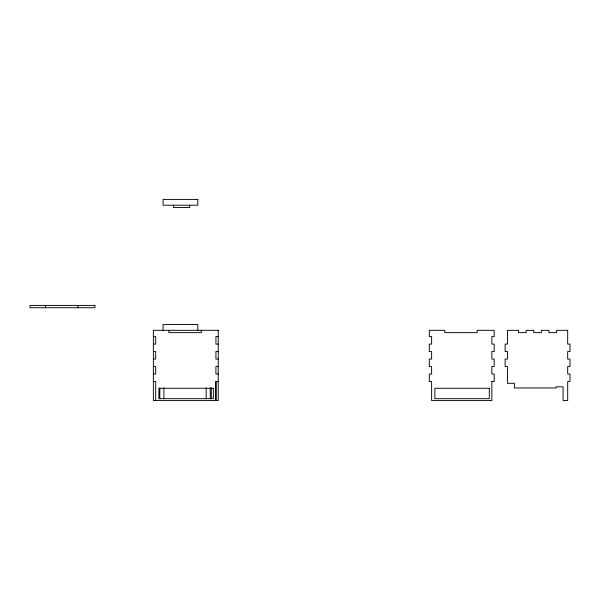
<?xml version="1.0" encoding="UTF-8"?>
<svg xmlns="http://www.w3.org/2000/svg" width="600" height="600" viewBox="0 0 600 600"><rect width="100%" height="100%" fill="white"/><g stroke="black" fill="none" stroke-linecap="round" stroke-linejoin="round"><path stroke-width="0.9" d="M215.917 381.51L215.917 400.575L215.917 381.51L218.235 381.51M153.368 336.6L155.685 336.6L155.685 344.085L153.368 344.085M218.235 336.6L215.917 336.6L215.917 344.085L218.235 344.085M153.368 351.57L155.685 351.57L155.685 359.055L153.368 359.055M218.235 351.57L215.917 351.57L215.917 359.055L218.235 359.055M153.368 366.54L155.685 366.54L155.685 374.025L153.368 374.025M218.235 366.54L215.917 366.54L215.917 374.025L218.235 374.025M153.368 381.51L155.685 381.51L155.685 400.575M211.305 387.72L211.305 398.737M210.248 387.877L210.248 398.692M206.197 387.877L206.197 398.692M201.292 330.322L201.292 332.64L168.863 332.64L168.863 330.322M197.82 330.322L197.82 324.525L163.065 324.525L163.065 330.322M189.712 205.215L189.712 207.532L173.49 207.532L173.49 205.215M163.875 387.877L163.875 398.692M159.825 387.877L159.825 398.692M77.925 305.415L77.925 307.733M45.495 305.415L45.495 307.733M491.85 381.51L491.85 400.575L431.618 400.575L431.618 381.51L429.3 381.51L429.3 374.025L431.618 374.025L431.618 366.54L429.3 366.54L429.3 359.055L431.618 359.055L431.618 351.57L429.3 351.57L429.3 344.085L431.618 344.085L431.618 336.6L429.3 336.6L429.3 330.322L444.795 330.322L444.795 332.64L477.225 332.64L477.225 330.322L494.168 330.322L494.168 336.6L491.85 336.6L491.85 344.085L494.168 344.085L494.168 351.57L491.85 351.57L491.85 359.055L494.168 359.055L494.168 366.54L491.85 366.54L491.85 374.025L494.168 374.025L494.168 381.51L491.85 381.51M197.82 199.425L163.065 199.425L163.065 205.215L197.82 205.215L197.82 199.425M94.867 305.415L30 305.415L30 307.733L94.867 307.733L94.867 305.415M218.235 330.322L153.368 330.322L153.368 400.575L218.235 400.575L218.235 330.322M518.535 330.322L507.45 330.322L507.45 344.085L505.132 344.085L505.132 351.57L507.45 351.57L507.45 359.055L505.132 359.055L505.132 366.54L507.45 366.54L507.45 383.332L514.395 383.332L514.395 387.96L556.125 387.96L556.125 386.805L563.07 386.805L563.07 400.575L567.683 400.575L567.683 381.51L570 381.51L570 374.025L567.683 374.025L567.683 366.54L570 366.54L570 359.055L567.683 359.055L567.683 351.57L570 351.57L570 344.085L567.683 344.085L567.683 330.322L556.597 330.322L556.597 332.64L548.985 332.64L548.985 330.322L541.373 330.322L541.373 332.64L533.76 332.64L533.76 330.322L526.148 330.322L526.148 332.64L518.535 332.64L518.535 330.322M213.353 388.268L158.903 388.268L158.903 398.692L213.353 398.692L213.353 388.268M489.285 388.268L434.842 388.268L434.842 398.692L489.285 398.692L489.285 388.268"/></g></svg>
